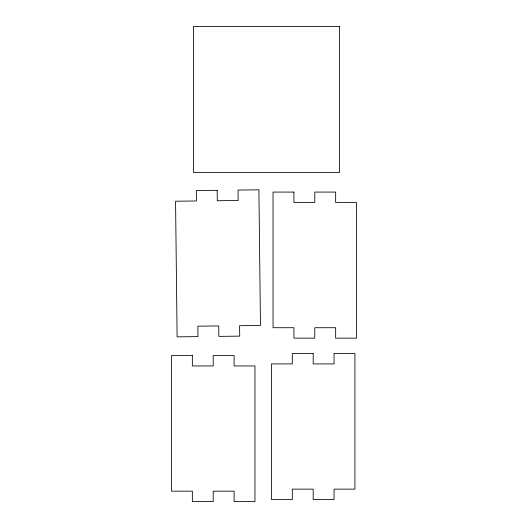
<?xml version="1.0" encoding="UTF-8"?>
<svg xmlns="http://www.w3.org/2000/svg" width="528" height="528" viewBox="0 0 528 528"><rect width="100%" height="100%" fill="white"/><g stroke="black" fill="none" stroke-linecap="round" stroke-linejoin="round"><path stroke-width="0.79" d="M217.173 190.311L196.31 190.549L196.429 200.983L175.56 201.221L177.118 336.857L197.987 336.613L197.868 326.179L218.731 325.941L218.856 336.376L239.719 336.138L239.6 325.703L260.469 325.459L258.905 189.829L238.042 190.067L238.161 200.501L217.292 200.739L217.173 190.311M339.537 26.4L193.459 26.4L193.459 172.478L339.537 172.478L339.537 26.4M293.911 192.08L273.042 192.08L273.042 327.716L293.911 327.716L293.911 338.151L314.78 338.151L314.78 327.716L335.65 327.716L335.65 338.151L356.519 338.151L356.519 202.508L335.65 202.508L335.65 192.08L314.78 192.08L314.78 202.508L293.911 202.508L293.911 192.08M313.183 353.483L292.314 353.483L292.314 363.917L271.451 363.917L271.451 499.561L292.314 499.561L292.314 489.126L313.183 489.126L313.183 499.561L334.052 499.561L334.052 489.126L354.922 489.126L354.922 353.483L334.052 353.483L334.052 363.917L313.183 363.917L313.183 353.483M192.35 355.522L171.481 355.522L171.481 491.165L192.35 491.165L192.35 501.6L213.22 501.6L213.22 491.165L234.089 491.165L234.089 501.6L254.958 501.6L254.958 365.957L234.089 365.957L234.089 355.522L213.22 355.522L213.22 365.957L192.35 365.957L192.35 355.522"/></g></svg>
